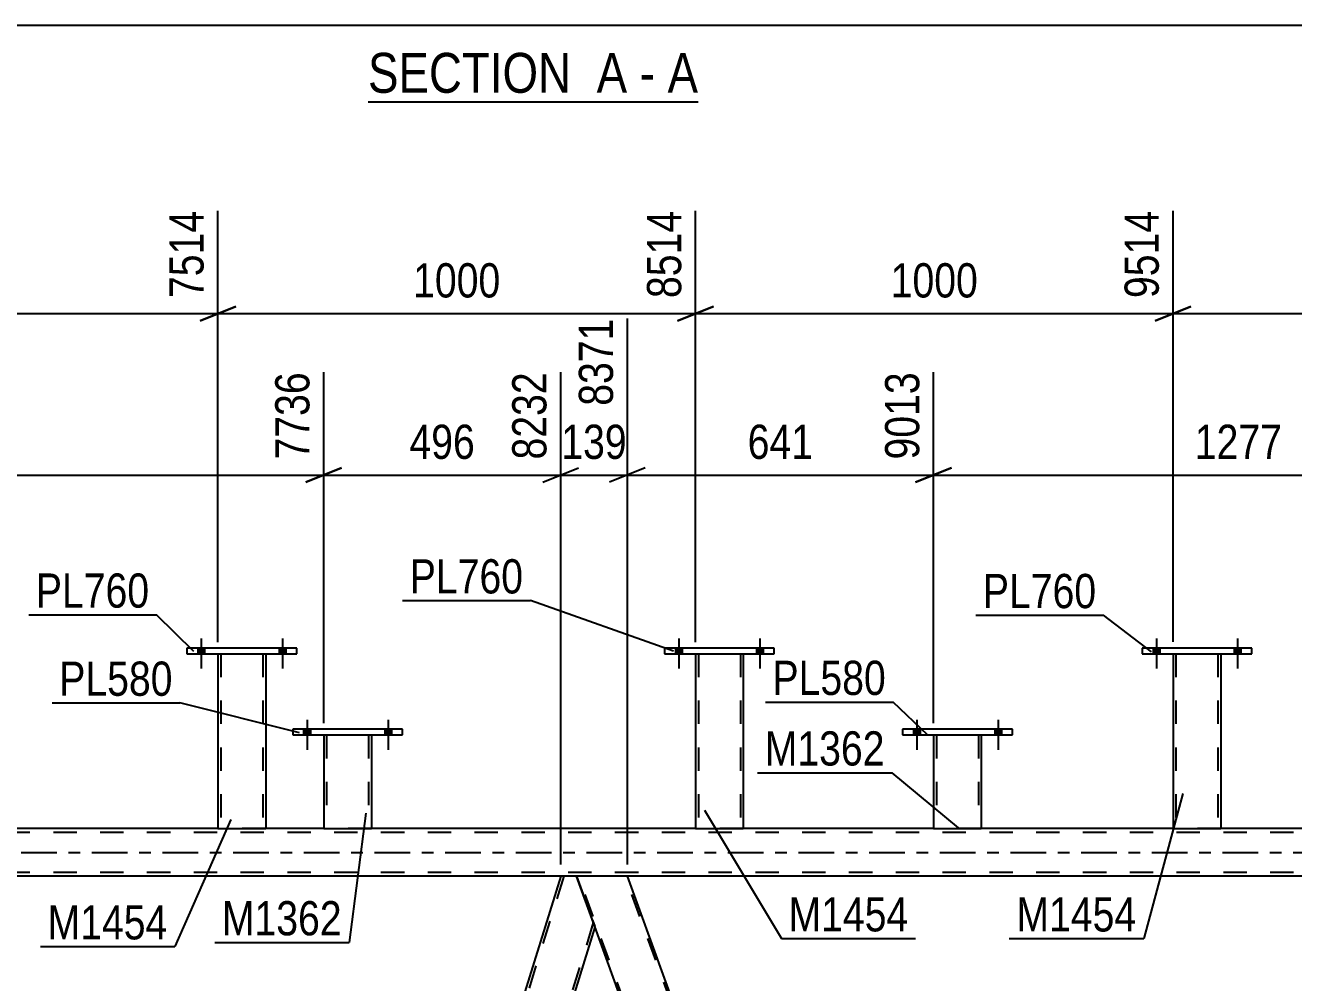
# Model space of a CAD drawing. Header units: millimetres. Extents: x -85 to 756, y -444 to 150.
# Drawn here: x 284.4 to 390.7, y -10.9 to 69.3 of the extents above; entities that cross this region are included whole.
import ezdxf

# ---------------------------------------------------------------- set-up
doc = ezdxf.new("R2010")
doc.units = ezdxf.units.MM
doc.linetypes.add('DXK_LINE_DOT2', pattern=[3.9198, 1.9599, -1.9599])
doc.linetypes.add('DXK_LINE_DOT3', pattern=[5.9187, 2.979, -0.9799, 0.9799, -0.9799])
doc.styles.add('Arial Narrow', font='ARIALN.TTF', dxfattribs={"height": 0.2})

# ---------------------------------------------------------------- blocks, each defined once
blk = doc.blocks.new('Unknown-814409655-11 - 2513')
at = {"color": 6, "linetype": 'Continuous'}
blk.add_line((313.14, 62.87), (340.78, 62.87), dxfattribs=at)
at = {"color": 0, "linetype": 'Continuous'}
for points in [[(331.24, 63.62), (331.24, 67.12), (313.14, 67.12), (313.14, 63.62)], [(334.85, 63.62), (334.85, 67.12), (332.29, 67.12), (332.29, 63.62)], [(337.18, 63.62), (337.18, 67.12), (335.9, 67.12), (335.9, 63.62)], [(340.78, 63.62), (340.78, 67.12), (338.23, 67.12), (338.23, 63.62)]]:
    blk.add_wipeout(points, dxfattribs=at)
at = {"color": 7, "linetype": 'Continuous', "style": 'Arial Narrow'}
for s, p in [('SECTION ', (313.14, 63.62)), ('A', (332.29, 63.62)), ('A', (338.23, 63.62)), ('-', (335.9, 63.62))]:
    blk.add_text(s, height=3.34, dxfattribs=at).set_placement(p)
blk = doc.blocks.new('Bolt-814409655-3686 - 3620')
at = {"linetype": 'Continuous'}
for points in [[(358.83, 9.84), (359.39, 9.84), (359.39, 10.32), (358.83, 10.32)], [(358.83, 9.84), (359.39, 9.84), (359.39, 10.32), (358.83, 10.32)], [(365.63, 9.84), (366.19, 9.84), (366.19, 10.32), (365.63, 10.32)], [(365.63, 9.84), (366.19, 9.84), (366.19, 10.32), (365.63, 10.32)]]:
    blk.add_hatch(color=1, dxfattribs=at).paths.add_polyline_path(points)
at = {"color": 1, "linetype": 'Continuous'}
for p, q in [((359.11, 11.12), (359.11, 8.6)), ((359.11, 11.12), (359.11, 8.6)), ((365.91, 11.12), (365.91, 8.6)), ((365.91, 11.12), (365.91, 8.6)), ((358.83, 10.32), (358.83, 9.84)), ((358.83, 10.32), (358.83, 9.84)), ((359.39, 10.32), (359.39, 9.84)), ((359.39, 10.32), (359.39, 9.84)), ((365.63, 10.32), (365.63, 9.84)), ((365.63, 10.32), (365.63, 9.84)), ((366.19, 10.32), (366.19, 9.84)), ((366.19, 10.32), (366.19, 9.84))]:
    blk.add_line(p, q, dxfattribs=at)
blk = doc.blocks.new('Part-814409655-4197 - 3620')
at = {"color": 2, "linetype": 'Continuous'}
for p, q in [((340.57, 16.64), (340.57, 2)), ((344.57, 16.64), (344.57, 2)), ((340.57, 2), (344.57, 2))]:
    blk.add_line(p, q, dxfattribs=at)
at = {"color": 7, "linetype": 'DXK_LINE_DOT2'}
for p, q in [((340.57, 16.64), (344.57, 16.64)), ((340.81, 16.64), (340.81, 2)), ((344.33, 16.64), (344.33, 2)), ((344.27, 2), (344.31, 2)), ((344.27, 2), (344.31, 2)), ((344.31, 2), (344.33, 2)), ((344.31, 2), (344.33, 2))]:
    blk.add_line(p, q, dxfattribs=at)
blk = doc.blocks.new('Part-814409655-3751 - 3620')
at = {"color": 2, "linetype": 'Continuous'}
for p, q in [((306.83, 10.32), (306.83, 9.84)), ((316.03, 10.32), (306.83, 10.32)), ((306.83, 9.84), (316.03, 9.84)), ((316.03, 9.84), (316.03, 10.32))]:
    blk.add_line(p, q, dxfattribs=at)
blk = doc.blocks.new('Part-814409655-3756 - 3620')
at = {"color": 2, "linetype": 'Continuous'}
for p, q in [((309.43, 9.84), (309.43, 2)), ((313.43, 9.84), (313.43, 2)), ((309.43, 2), (313.43, 2))]:
    blk.add_line(p, q, dxfattribs=at)
at = {"color": 7, "linetype": 'DXK_LINE_DOT2'}
for p, q in [((309.43, 9.84), (313.43, 9.84)), ((309.67, 9.84), (309.67, 2)), ((313.19, 9.84), (313.19, 2)), ((313.13, 2), (313.17, 2)), ((313.13, 2), (313.17, 2)), ((313.17, 2), (313.19, 2)), ((313.17, 2), (313.19, 2))]:
    blk.add_line(p, q, dxfattribs=at)
blk = doc.blocks.new('Bolt-814409655-3675 - 3620')
at = {"linetype": 'Continuous'}
for points in [[(298.89, 16.64), (299.45, 16.64), (299.45, 17.12), (298.89, 17.12)], [(298.89, 16.64), (299.45, 16.64), (299.45, 17.12), (298.89, 17.12)], [(305.69, 16.64), (306.25, 16.64), (306.25, 17.12), (305.69, 17.12)], [(305.69, 16.64), (306.25, 16.64), (306.25, 17.12), (305.69, 17.12)]]:
    blk.add_hatch(color=1, dxfattribs=at).paths.add_polyline_path(points)
at = {"color": 1, "linetype": 'Continuous'}
for p, q in [((298.89, 17.12), (298.89, 16.64)), ((298.89, 17.12), (298.89, 16.64)), ((299.17, 17.92), (299.17, 15.4)), ((299.17, 17.92), (299.17, 15.4)), ((299.45, 17.12), (299.45, 16.64)), ((299.45, 17.12), (299.45, 16.64)), ((305.69, 17.12), (305.69, 16.64)), ((305.69, 17.12), (305.69, 16.64)), ((305.97, 17.92), (305.97, 15.4)), ((305.97, 17.92), (305.97, 15.4)), ((306.25, 17.12), (306.25, 16.64)), ((306.25, 17.12), (306.25, 16.64))]:
    blk.add_line(p, q, dxfattribs=at)
blk = doc.blocks.new('Bolt-814409655-3676 - 3620')
at = {"linetype": 'Continuous'}
for points in [[(307.75, 9.84), (308.31, 9.84), (308.31, 10.32), (307.75, 10.32)], [(307.75, 9.84), (308.31, 9.84), (308.31, 10.32), (307.75, 10.32)], [(314.55, 9.84), (315.11, 9.84), (315.11, 10.32), (314.55, 10.32)], [(314.55, 9.84), (315.11, 9.84), (315.11, 10.32), (314.55, 10.32)]]:
    blk.add_hatch(color=1, dxfattribs=at).paths.add_polyline_path(points)
at = {"color": 1, "linetype": 'Continuous'}
for p, q in [((308.03, 11.12), (308.03, 8.6)), ((308.03, 11.12), (308.03, 8.6)), ((314.83, 11.12), (314.83, 8.6)), ((314.83, 11.12), (314.83, 8.6)), ((307.75, 10.32), (307.75, 9.84)), ((307.75, 10.32), (307.75, 9.84)), ((308.31, 10.32), (308.31, 9.84)), ((308.31, 10.32), (308.31, 9.84)), ((314.55, 10.32), (314.55, 9.84)), ((314.55, 10.32), (314.55, 9.84)), ((315.11, 10.32), (315.11, 9.84)), ((315.11, 10.32), (315.11, 9.84))]:
    blk.add_line(p, q, dxfattribs=at)
blk = doc.blocks.new('Bolt-814409655-3682 - 3620')
at = {"linetype": 'Continuous'}
for points in [[(378.89, 16.64), (379.45, 16.64), (379.45, 17.12), (378.89, 17.12)], [(378.89, 16.64), (379.45, 16.64), (379.45, 17.12), (378.89, 17.12)], [(385.69, 16.64), (386.25, 16.64), (386.25, 17.12), (385.69, 17.12)], [(385.69, 16.64), (386.25, 16.64), (386.25, 17.12), (385.69, 17.12)]]:
    blk.add_hatch(color=1, dxfattribs=at).paths.add_polyline_path(points)
at = {"color": 1, "linetype": 'Continuous'}
for p, q in [((378.89, 17.12), (378.89, 16.64)), ((378.89, 17.12), (378.89, 16.64)), ((379.17, 17.92), (379.17, 15.4)), ((379.17, 17.92), (379.17, 15.4)), ((379.45, 17.12), (379.45, 16.64)), ((379.45, 17.12), (379.45, 16.64)), ((385.69, 17.12), (385.69, 16.64)), ((385.69, 17.12), (385.69, 16.64)), ((385.97, 17.92), (385.97, 15.4)), ((385.97, 17.92), (385.97, 15.4)), ((386.25, 17.12), (386.25, 16.64)), ((386.25, 17.12), (386.25, 16.64))]:
    blk.add_line(p, q, dxfattribs=at)
blk = doc.blocks.new('Bolt-814409655-3685 - 3620')
at = {"linetype": 'Continuous'}
for points in [[(338.89, 16.64), (339.45, 16.64), (339.45, 17.12), (338.89, 17.12)], [(338.89, 16.64), (339.45, 16.64), (339.45, 17.12), (338.89, 17.12)], [(345.69, 16.64), (346.25, 16.64), (346.25, 17.12), (345.69, 17.12)], [(345.69, 16.64), (346.25, 16.64), (346.25, 17.12), (345.69, 17.12)]]:
    blk.add_hatch(color=1, dxfattribs=at).paths.add_polyline_path(points)
at = {"color": 1, "linetype": 'Continuous'}
for p, q in [((338.89, 17.12), (338.89, 16.64)), ((338.89, 17.12), (338.89, 16.64)), ((339.17, 17.92), (339.17, 15.4)), ((339.17, 17.92), (339.17, 15.4)), ((339.45, 17.12), (339.45, 16.64)), ((339.45, 17.12), (339.45, 16.64)), ((345.69, 17.12), (345.69, 16.64)), ((345.69, 17.12), (345.69, 16.64)), ((345.97, 17.92), (345.97, 15.4)), ((345.97, 17.92), (345.97, 15.4)), ((346.25, 17.12), (346.25, 16.64)), ((346.25, 17.12), (346.25, 16.64))]:
    blk.add_line(p, q, dxfattribs=at)
blk = doc.blocks.new('Part-814409655-3826 - 3620')
at = {"color": 2, "linetype": 'Continuous'}
for p, q in [((357.91, 10.32), (357.91, 9.84)), ((367.11, 10.32), (357.91, 10.32)), ((357.91, 9.84), (367.11, 9.84)), ((367.11, 9.84), (367.11, 10.32))]:
    blk.add_line(p, q, dxfattribs=at)
blk = doc.blocks.new('Part-814409655-3831 - 3620')
at = {"color": 2, "linetype": 'Continuous'}
for p, q in [((360.51, 9.84), (360.51, 2)), ((364.51, 9.84), (364.51, 2)), ((360.51, 2), (364.51, 2))]:
    blk.add_line(p, q, dxfattribs=at)
at = {"color": 7, "linetype": 'DXK_LINE_DOT2'}
for p, q in [((360.51, 9.84), (364.51, 9.84)), ((360.75, 9.84), (360.75, 2)), ((364.27, 9.84), (364.27, 2)), ((364.21, 2), (364.25, 2)), ((364.21, 2), (364.25, 2)), ((364.25, 2), (364.27, 2)), ((364.25, 2), (364.27, 2))]:
    blk.add_line(p, q, dxfattribs=at)
blk = doc.blocks.new('Part-814409655-3899 - 3620')
at = {"color": 2, "linetype": 'Continuous'}
for p, q in [((249.72, -2), (245.47, -2)), ((292.6, -119.8), (249.72, -2)), ((289.59, -123.22), (247, -6.2))]:
    blk.add_line(p, q, dxfattribs=at)
at = {"color": 7, "linetype": 'DXK_LINE_DOT2'}
for p, q in [((245.47, -2), (247, -6.2)), ((289.76, -123.22), (245.64, -2)), ((293.67, -123.22), (249.55, -2)), ((293.84, -123.22), (292.6, -119.8)), ((289.59, -123.22), (293.84, -123.22))]:
    blk.add_line(p, q, dxfattribs=at)
blk = doc.blocks.new('Part-814409655-4192 - 3620')
at = {"color": 2, "linetype": 'Continuous'}
for p, q in [((297.97, 17.12), (297.97, 16.64)), ((307.17, 17.12), (297.97, 17.12)), ((307.17, 16.64), (307.17, 17.12)), ((297.97, 16.64), (307.17, 16.64))]:
    blk.add_line(p, q, dxfattribs=at)
blk = doc.blocks.new('Part-814409655-3914 - 3620')
at = {"color": 2, "linetype": 'Continuous'}
for p, q in [((334.86, -2), (330.6, -2)), ((377.23, -118.4), (334.86, -2)), ((372.97, -118.4), (332.13, -6.2))]:
    blk.add_line(p, q, dxfattribs=at)
at = {"color": 7, "linetype": 'DXK_LINE_DOT2'}
for p, q in [((330.6, -2), (332.13, -6.2)), ((374.89, -123.22), (330.77, -2)), ((378.81, -123.22), (334.69, -2)), ((374.72, -123.22), (372.97, -118.4)), ((378.98, -123.22), (377.23, -118.4)), ((378.98, -123.22), (374.72, -123.22))]:
    blk.add_line(p, q, dxfattribs=at)
blk = doc.blocks.new('Part-814409655-3919 - 3620')
at = {"color": 2, "linetype": 'Continuous'}
for p, q in [((329.28, -2), (292.58, -119.75)), ((330.6, -2), (329.28, -2)), ((332.13, -6.2), (330.6, -2)), ((332.15, -6.25), (295.69, -123.22)), ((293.84, -123.22), (292.6, -119.8))]:
    blk.add_line(p, q, dxfattribs=at)
at = {"color": 7, "linetype": 'DXK_LINE_DOT2'}
for p, q in [((329.54, -2), (292.72, -120.12)), ((332.01, -5.88), (295.44, -123.22)), ((332.15, -6.25), (332.13, -6.2)), ((332.15, -6.25), (332.13, -6.2)), ((292.58, -119.75), (292.6, -119.8)), ((295.69, -123.22), (293.84, -123.22))]:
    blk.add_line(p, q, dxfattribs=at)
blk = doc.blocks.new('Part-814409655-3963 - 3620')
at = {"color": 7, "linetype": 'DXK_LINE_DOT2'}
for p, q in [((645.45, 1.68), (0, 1.68)), ((304.57, 2), (300.57, 2)), ((313.43, 2), (309.43, 2)), ((344.57, 2), (340.57, 2)), ((364.51, 2), (360.51, 2)), ((384.57, 2), (380.57, 2)), ((645.45, -1.68), (0, -1.68)), ((334.86, -2), (329.28, -2))]:
    blk.add_line(p, q, dxfattribs=at)
at = {"color": 2, "linetype": 'Continuous'}
for p, q in [((300.57, 2), (265.45, 2)), ((309.43, 2), (304.57, 2)), ((340.57, 2), (313.43, 2)), ((360.51, 2), (344.57, 2)), ((380.57, 2), (364.51, 2)), ((411.59, 2), (384.57, 2)), ((329.28, -2), (249.72, -2)), ((414.42, -2), (334.86, -2))]:
    blk.add_line(p, q, dxfattribs=at)
at = {"color": 7, "linetype": 'DXK_LINE_DOT3'}
blk.add_line((0, 0), (645.45, 0), dxfattribs=at)
blk = doc.blocks.new('Part-814409655-3969 - 3620')
at = {"color": 7, "linetype": 'DXK_LINE_DOT2'}
for p, q in [((414.67, -2), (377.85, -120.12)), ((417.15, -5.88), (380.57, -123.22)), ((417.28, -6.25), (417.26, -6.2)), ((417.28, -6.25), (417.26, -6.2)), ((378.14, -118.4), (377.72, -119.75)), ((382.32, -118.4), (380.82, -123.22)), ((378.98, -123.22), (377.72, -119.75)), ((380.82, -123.22), (378.98, -123.22))]:
    blk.add_line(p, q, dxfattribs=at)
at = {"color": 2, "linetype": 'Continuous'}
for p, q in [((414.42, -2), (378.14, -118.4)), ((415.74, -2), (414.42, -2)), ((417.26, -6.2), (415.74, -2)), ((417.28, -6.25), (382.32, -118.4))]:
    blk.add_line(p, q, dxfattribs=at)
blk = doc.blocks.new('Part-814409655-4187 - 3620')
at = {"color": 2, "linetype": 'Continuous'}
for p, q in [((300.57, 16.64), (300.57, 2)), ((304.57, 16.64), (304.57, 2)), ((300.57, 2), (304.57, 2))]:
    blk.add_line(p, q, dxfattribs=at)
at = {"color": 7, "linetype": 'DXK_LINE_DOT2'}
for p, q in [((300.57, 16.64), (304.57, 16.64)), ((300.81, 16.64), (300.81, 2)), ((304.33, 16.64), (304.33, 2)), ((304.27, 2), (304.31, 2)), ((304.27, 2), (304.31, 2)), ((304.31, 2), (304.33, 2)), ((304.31, 2), (304.33, 2))]:
    blk.add_line(p, q, dxfattribs=at)
blk = doc.blocks.new('Part-814409655-4202 - 3620')
at = {"color": 2, "linetype": 'Continuous'}
for p, q in [((337.97, 17.12), (337.97, 16.64)), ((347.17, 17.12), (337.97, 17.12)), ((347.17, 16.64), (347.17, 17.12)), ((337.97, 16.64), (347.17, 16.64))]:
    blk.add_line(p, q, dxfattribs=at)
blk = doc.blocks.new('Part-814409655-4207 - 3620')
at = {"color": 2, "linetype": 'Continuous'}
for p, q in [((380.57, 16.64), (380.57, 2)), ((384.57, 16.64), (384.57, 2)), ((380.57, 2), (384.57, 2))]:
    blk.add_line(p, q, dxfattribs=at)
at = {"color": 7, "linetype": 'DXK_LINE_DOT2'}
for p, q in [((380.57, 16.64), (384.57, 16.64)), ((380.81, 16.64), (380.81, 2)), ((384.33, 16.64), (384.33, 2)), ((384.27, 2), (384.31, 2)), ((384.27, 2), (384.31, 2)), ((384.31, 2), (384.33, 2)), ((384.31, 2), (384.33, 2))]:
    blk.add_line(p, q, dxfattribs=at)
blk = doc.blocks.new('Part-814409655-4212 - 3620')
at = {"color": 2, "linetype": 'Continuous'}
for p, q in [((377.97, 17.12), (377.97, 16.64)), ((387.17, 17.12), (377.97, 17.12)), ((387.17, 16.64), (387.17, 17.12)), ((377.97, 16.64), (387.17, 16.64))]:
    blk.add_line(p, q, dxfattribs=at)
blk = doc.blocks.new('StraightDimension-814409655-3033 - 2513')
at = {"color": 7, "linetype": 'Continuous'}
blk.add_line((7.55, 69.27), (645.45, 69.27), dxfattribs=at)
blk = doc.blocks.new('StraightDimension-814409655-32917 - 3620')
at = {"color": 7, "linetype": 'Continuous'}
for p, q in [((334.86, -1), (334.86, 44.72)), ((329.28, -1), (329.28, 40.22)), ((327.78, 31.01), (330.78, 32.21)), ((336.36, 32.21), (333.36, 31.01)), ((329.28, 31.61), (334.86, 31.61))]:
    blk.add_line(p, q, dxfattribs=at)
at = {"color": 0}
blk.add_wipeout([(335.41, 32.36), (335.41, 36.56), (328.73, 36.56), (328.73, 32.36)], dxfattribs=at)
at = {"color": 3, "style": 'Arial Narrow'}
blk.add_text('139', height=2.863, dxfattribs=at).set_placement((329.33, 32.96))
at = {"color": 0, "linetype": 'Continuous'}
blk.add_wipeout([(334.26, 45.32), (330.06, 45.32), (330.06, 36.81), (334.26, 36.81)], dxfattribs=at)
at = {"color": 3, "linetype": 'Continuous', "style": 'Arial Narrow'}
blk.add_text('8371', height=2.863, rotation=90.0002, dxfattribs=at).set_placement((333.66, 37.41))
blk = doc.blocks.new('StraightDimension-814409655-32915 - 3620')
at = {"color": 7, "linetype": 'Continuous'}
for p, q in [((411.59, 10.84), (411.59, 46.55)), ((360.51, 10.84), (360.51, 40.22)), ((362.01, 32.21), (359.01, 31.01)), ((410.09, 31.01), (413.09, 32.21)), ((360.51, 31.61), (411.59, 31.61))]:
    blk.add_line(p, q, dxfattribs=at)
at = {"color": 0, "linetype": 'Continuous'}
blk.add_wipeout([(410.99, 47.15), (406.79, 47.15), (406.79, 36.81), (410.99, 36.81)], dxfattribs=at)
at = {"color": 0}
blk.add_wipeout([(390.31, 32.36), (390.31, 36.56), (381.79, 36.56), (381.79, 32.36)], dxfattribs=at)
at = {"color": 3, "linetype": 'Continuous', "style": 'Arial Narrow'}
blk.add_text('10290', height=2.863, rotation=90.0002, dxfattribs=at).set_placement((410.39, 37.41))
at = {"color": 3, "style": 'Arial Narrow'}
blk.add_text('1277', height=2.863, dxfattribs=at).set_placement((382.39, 32.96))
blk = doc.blocks.new('StraightDimension-814409655-32919 - 3620')
at = {"color": 7, "linetype": 'Continuous'}
for p, q in [((249.72, -1), (249.72, 44.72)), ((309.43, 10.84), (309.43, 40.22)), ((251.22, 32.21), (248.22, 31.01)), ((307.93, 31.01), (310.93, 32.21)), ((249.72, 31.61), (309.43, 31.61))]:
    blk.add_line(p, q, dxfattribs=at)
at = {"color": 0}
blk.add_wipeout([(283.83, 32.36), (283.83, 36.56), (275.32, 36.56), (275.32, 32.36)], dxfattribs=at)
at = {"color": 3, "style": 'Arial Narrow'}
blk.add_text('1493', height=2.863, dxfattribs=at).set_placement((275.92, 32.96))
at = {"color": 0, "linetype": 'Continuous'}
blk.add_wipeout([(308.83, 40.82), (304.63, 40.82), (304.63, 32.31), (308.83, 32.31)], dxfattribs=at)
at = {"color": 3, "linetype": 'Continuous', "style": 'Arial Narrow'}
blk.add_text('7736', height=2.863, rotation=90.0002, dxfattribs=at).set_placement((308.23, 32.91))
blk = doc.blocks.new('StraightDimension-814409655-32916 - 3620')
at = {"color": 7, "linetype": 'Continuous'}
for p, q in [((334.86, -1), (334.86, 44.72)), ((360.51, 10.84), (360.51, 40.22)), ((336.36, 32.21), (333.36, 31.01)), ((359.01, 31.01), (362.01, 32.21)), ((334.86, 31.61), (360.51, 31.61))]:
    blk.add_line(p, q, dxfattribs=at)
at = {"color": 0}
blk.add_wipeout([(351.03, 32.36), (351.03, 36.56), (344.34, 36.56), (344.34, 32.36)], dxfattribs=at)
at = {"color": 3, "style": 'Arial Narrow'}
blk.add_text('641', height=2.863, dxfattribs=at).set_placement((344.94, 32.96))
at = {"color": 0, "linetype": 'Continuous'}
blk.add_wipeout([(359.91, 40.82), (355.71, 40.82), (355.71, 32.31), (359.91, 32.31)], dxfattribs=at)
at = {"color": 3, "linetype": 'Continuous', "style": 'Arial Narrow'}
blk.add_text('9013', height=2.863, rotation=90.0002, dxfattribs=at).set_placement((359.31, 32.91))
blk = doc.blocks.new('StraightDimension-814409655-31819 - 3620')
at = {"color": 7, "linetype": 'Continuous'}
for p, q in [((420.57, 17.64), (420.57, 55.57)), ((380.57, 17.64), (380.57, 53.74)), ((382.07, 45.73), (379.07, 44.53)), ((419.07, 44.53), (422.07, 45.73)), ((380.57, 45.13), (420.57, 45.13))]:
    blk.add_line(p, q, dxfattribs=at)
at = {"color": 0}
blk.add_wipeout([(404.83, 45.88), (404.83, 50.08), (396.31, 50.08), (396.31, 45.88)], dxfattribs=at)
at = {"color": 3, "style": 'Arial Narrow'}
blk.add_text('1000', height=2.863, dxfattribs=at).set_placement((396.91, 46.48))
at = {"color": 0, "linetype": 'Continuous'}
blk.add_wipeout([(419.97, 56.17), (415.77, 56.17), (415.77, 45.83), (419.97, 45.83)], dxfattribs=at)
at = {"color": 3, "linetype": 'Continuous', "style": 'Arial Narrow'}
blk.add_text('10514', height=2.863, rotation=90.0002, dxfattribs=at).set_placement((419.37, 46.43))
blk = doc.blocks.new('StraightDimension-814409655-31822 - 3620')
at = {"color": 7, "linetype": 'Continuous'}
for p, q in [((261.45, 17.63), (261.45, 66.94)), ((300.57, 17.62), (300.57, 53.74)), ((262.95, 45.73), (259.95, 44.53)), ((299.07, 44.53), (302.07, 45.73)), ((261.45, 45.13), (300.57, 45.13))]:
    blk.add_line(p, q, dxfattribs=at)
at = {"color": 0}
blk.add_wipeout([(284.35, 45.88), (284.35, 50.08), (277.67, 50.08), (277.67, 45.88)], dxfattribs=at)
at = {"color": 3, "style": 'Arial Narrow'}
blk.add_text('978', height=2.863, dxfattribs=at).set_placement((278.27, 46.48))
at = {"color": 0, "linetype": 'Continuous'}
blk.add_wipeout([(299.97, 54.34), (295.77, 54.34), (295.77, 45.83), (299.97, 45.83)], dxfattribs=at)
at = {"color": 3, "linetype": 'Continuous', "style": 'Arial Narrow'}
blk.add_text('7514', height=2.863, rotation=90.0002, dxfattribs=at).set_placement((299.37, 46.43))
blk = doc.blocks.new('StraightDimension-814409655-31820 - 3620')
at = {"color": 7, "linetype": 'Continuous'}
for p, q in [((340.57, 17.61), (340.57, 53.74)), ((380.57, 17.64), (380.57, 53.74)), ((342.07, 45.73), (339.07, 44.53)), ((379.07, 44.53), (382.07, 45.73)), ((340.57, 45.13), (380.57, 45.13))]:
    blk.add_line(p, q, dxfattribs=at)
at = {"color": 0}
blk.add_wipeout([(364.83, 45.88), (364.83, 50.08), (356.32, 50.08), (356.32, 45.88)], dxfattribs=at)
at = {"color": 3, "style": 'Arial Narrow'}
blk.add_text('1000', height=2.863, dxfattribs=at).set_placement((356.92, 46.48))
at = {"color": 0, "linetype": 'Continuous'}
blk.add_wipeout([(379.97, 54.34), (375.77, 54.34), (375.77, 45.83), (379.97, 45.83)], dxfattribs=at)
at = {"color": 3, "linetype": 'Continuous', "style": 'Arial Narrow'}
blk.add_text('9514', height=2.863, rotation=90.0002, dxfattribs=at).set_placement((379.37, 46.43))
blk = doc.blocks.new('StraightDimension-814409655-31821 - 3620')
at = {"color": 7, "linetype": 'Continuous'}
for p, q in [((300.57, 17.62), (300.57, 53.74)), ((340.57, 17.61), (340.57, 53.74)), ((302.07, 45.73), (299.07, 44.53)), ((339.07, 44.53), (342.07, 45.73)), ((300.57, 45.13), (340.57, 45.13))]:
    blk.add_line(p, q, dxfattribs=at)
at = {"color": 0}
blk.add_wipeout([(324.83, 45.88), (324.83, 50.08), (316.32, 50.08), (316.32, 45.88)], dxfattribs=at)
at = {"color": 3, "style": 'Arial Narrow'}
blk.add_text('1000', height=2.863, dxfattribs=at).set_placement((316.92, 46.48))
at = {"color": 0, "linetype": 'Continuous'}
blk.add_wipeout([(339.97, 54.34), (335.77, 54.34), (335.77, 45.83), (339.97, 45.83)], dxfattribs=at)
at = {"color": 3, "linetype": 'Continuous', "style": 'Arial Narrow'}
blk.add_text('8514', height=2.863, rotation=90.0002, dxfattribs=at).set_placement((339.37, 46.43))
blk = doc.blocks.new('StraightDimension-814409655-32918 - 3620')
at = {"color": 7, "linetype": 'Continuous'}
for p, q in [((309.43, 10.84), (309.43, 40.22)), ((329.28, -1), (329.28, 40.22)), ((310.93, 32.21), (307.93, 31.01)), ((327.78, 31.01), (330.78, 32.21)), ((309.43, 31.61), (329.28, 31.61))]:
    blk.add_line(p, q, dxfattribs=at)
at = {"color": 0}
blk.add_wipeout([(322.7, 32.36), (322.7, 36.56), (316.01, 36.56), (316.01, 32.36)], dxfattribs=at)
at = {"color": 3, "style": 'Arial Narrow'}
blk.add_text('496', height=2.863, dxfattribs=at).set_placement((316.61, 32.96))
at = {"color": 0, "linetype": 'Continuous'}
blk.add_wipeout([(328.68, 40.82), (324.48, 40.82), (324.48, 32.31), (328.68, 32.31)], dxfattribs=at)
at = {"color": 3, "linetype": 'Continuous', "style": 'Arial Narrow'}
blk.add_text('8232', height=2.863, rotation=90.0002, dxfattribs=at).set_placement((328.08, 32.91))
blk = doc.blocks.new('Mark-814409655-3752 - 3620')
at = {"color": 30, "linetype": 'Continuous'}
for p in [(312.96, 3.29), (300.3, -7.54)]:
    blk.add_line(p, (311.55, -7.54), dxfattribs=at)
at = {"color": 0}
blk.add_wipeout([(310.95, -6.94), (310.95, -3.94), (300.9, -3.94), (300.9, -6.94)], dxfattribs=at)
blk.add_wipeout([(310.95, -6.94), (310.95, -3.94), (300.9, -3.94), (300.9, -6.94)], dxfattribs=at)
at = {"color": 3, "style": 'Arial Narrow'}
blk.add_text('M1362', height=2.863, dxfattribs=at).set_placement((300.9, -6.94))
blk = doc.blocks.new('Mark-814409655-3747 - 3620')
at = {"color": 30, "linetype": 'Continuous'}
for p in [(286.68, 12.52), (307.4, 10.02)]:
    blk.add_line(p, (297.39, 12.52), dxfattribs=at)
at = {"color": 0}
blk.add_wipeout([(296.79, 13.12), (296.79, 16.12), (287.28, 16.12), (287.28, 13.12)], dxfattribs=at)
blk.add_wipeout([(296.79, 13.12), (296.79, 16.12), (287.28, 16.12), (287.28, 13.12)], dxfattribs=at)
at = {"color": 3, "style": 'Arial Narrow'}
blk.add_text('PL580', height=2.863, dxfattribs=at).set_placement((287.28, 13.12))
blk = doc.blocks.new('Mark-814409655-3822 - 3620')
at = {"color": 30, "linetype": 'Continuous'}
for p in [(346.42, 12.59), (360.01, 9.84)]:
    blk.add_line(p, (357.13, 12.59), dxfattribs=at)
at = {"color": 0}
blk.add_wipeout([(356.53, 13.19), (356.53, 16.19), (347.02, 16.19), (347.02, 13.19)], dxfattribs=at)
blk.add_wipeout([(356.53, 13.19), (356.53, 16.19), (347.02, 16.19), (347.02, 13.19)], dxfattribs=at)
at = {"color": 3, "style": 'Arial Narrow'}
blk.add_text('PL580', height=2.863, dxfattribs=at).set_placement((347.02, 13.19))
blk = doc.blocks.new('Mark-814409655-3827 - 3620')
at = {"color": 30, "linetype": 'Continuous'}
for p in [(345.77, 6.68), (362.61, 2.07)]:
    blk.add_line(p, (357.03, 6.68), dxfattribs=at)
at = {"color": 0}
blk.add_wipeout([(356.43, 7.28), (356.43, 10.28), (346.37, 10.28), (346.37, 7.28)], dxfattribs=at)
blk.add_wipeout([(356.43, 7.28), (356.43, 10.28), (346.37, 10.28), (346.37, 7.28)], dxfattribs=at)
at = {"color": 3, "style": 'Arial Narrow'}
blk.add_text('M1362', height=2.863, dxfattribs=at).set_placement((346.37, 7.28))
blk = doc.blocks.new('Mark-814409655-4198 - 3620')
at = {"color": 30, "linetype": 'Continuous'}
for p in [(316.04, 21.09), (338.73, 16.86)]:
    blk.add_line(p, (326.74, 21.09), dxfattribs=at)
at = {"color": 0}
blk.add_wipeout([(326.14, 21.69), (326.14, 24.69), (316.64, 24.69), (316.64, 21.69)], dxfattribs=at)
blk.add_wipeout([(326.14, 21.69), (326.14, 24.69), (316.64, 24.69), (316.64, 21.69)], dxfattribs=at)
at = {"color": 3, "style": 'Arial Narrow'}
blk.add_text('PL760', height=2.863, dxfattribs=at).set_placement((316.64, 21.69))
blk = doc.blocks.new('Mark-814409655-4203 - 3620')
at = {"color": 30, "linetype": 'Continuous'}
for p in [(381.38, 4.95), (366.85, -7.22)]:
    blk.add_line(p, (378.11, -7.22), dxfattribs=at)
at = {"color": 0}
blk.add_wipeout([(377.51, -6.62), (377.51, -3.62), (367.45, -3.62), (367.45, -6.62)], dxfattribs=at)
blk.add_wipeout([(377.51, -6.62), (377.51, -3.62), (367.45, -3.62), (367.45, -6.62)], dxfattribs=at)
at = {"color": 3, "style": 'Arial Narrow'}
blk.add_text('M1454', height=2.863, dxfattribs=at).set_placement((367.45, -6.62))
blk = doc.blocks.new('Mark-814409655-4183 - 3620')
at = {"color": 30, "linetype": 'Continuous'}
for p in [(301.65, 2.77), (285.7, -7.88)]:
    blk.add_line(p, (296.95, -7.88), dxfattribs=at)
at = {"color": 0}
blk.add_wipeout([(296.35, -7.28), (296.35, -4.28), (286.3, -4.28), (286.3, -7.28)], dxfattribs=at)
blk.add_wipeout([(296.35, -7.28), (296.35, -4.28), (286.3, -4.28), (286.3, -7.28)], dxfattribs=at)
at = {"color": 3, "style": 'Arial Narrow'}
blk.add_text('M1454', height=2.863, dxfattribs=at).set_placement((286.3, -7.28))
blk = doc.blocks.new('Mark-814409655-4188 - 3620')
at = {"color": 30, "linetype": 'Continuous'}
for p in [(284.72, 19.9), (298.55, 16.82)]:
    blk.add_line(p, (295.42, 19.9), dxfattribs=at)
at = {"color": 0}
blk.add_wipeout([(294.82, 20.5), (294.82, 23.5), (285.32, 23.5), (285.32, 20.5)], dxfattribs=at)
blk.add_wipeout([(294.82, 20.5), (294.82, 23.5), (285.32, 23.5), (285.32, 20.5)], dxfattribs=at)
at = {"color": 3, "style": 'Arial Narrow'}
blk.add_text('PL760', height=2.863, dxfattribs=at).set_placement((285.32, 20.5))
blk = doc.blocks.new('Mark-814409655-4193 - 3620')
at = {"color": 30, "linetype": 'Continuous'}
for p, q in [((341.33, 3.55), (347.76, -7.21)), ((347.76, -7.21), (359.01, -7.21))]:
    blk.add_line(p, q, dxfattribs=at)
at = {"color": 0}
blk.add_wipeout([(358.41, -6.61), (358.41, -3.61), (348.36, -3.61), (348.36, -6.61)], dxfattribs=at)
blk.add_wipeout([(358.41, -6.61), (358.41, -3.61), (348.36, -3.61), (348.36, -6.61)], dxfattribs=at)
at = {"color": 3, "style": 'Arial Narrow'}
blk.add_text('M1454', height=2.863, dxfattribs=at).set_placement((348.36, -6.61))
blk = doc.blocks.new('Mark-814409655-4208 - 3620')
at = {"color": 30, "linetype": 'Continuous'}
for p in [(364.04, 19.86), (378.75, 16.79)]:
    blk.add_line(p, (374.74, 19.86), dxfattribs=at)
at = {"color": 0}
blk.add_wipeout([(374.14, 20.46), (374.14, 23.46), (364.64, 23.46), (364.64, 20.46)], dxfattribs=at)
blk.add_wipeout([(374.14, 20.46), (374.14, 23.46), (364.64, 23.46), (364.64, 20.46)], dxfattribs=at)
at = {"color": 3, "style": 'Arial Narrow'}
blk.add_text('PL760', height=2.863, dxfattribs=at).set_placement((364.64, 20.46))

msp = doc.modelspace()

# ---------------------------------------------------------------- block references
for name in ['Unknown-814409655-11 - 2513', 'Part-814409655-4192 - 3620', 'Bolt-814409655-3675 - 3620', 'Part-814409655-4202 - 3620', 'Bolt-814409655-3685 - 3620', 'Part-814409655-4212 - 3620', 'Bolt-814409655-3682 - 3620', 'Part-814409655-4187 - 3620', 'Part-814409655-4197 - 3620', 'Part-814409655-4207 - 3620', 'Bolt-814409655-3676 - 3620', 'Bolt-814409655-3686 - 3620', 'Part-814409655-3751 - 3620', 'Part-814409655-3756 - 3620', 'Part-814409655-3826 - 3620', 'Part-814409655-3831 - 3620', 'Part-814409655-3963 - 3620', 'Part-814409655-3899 - 3620', 'Part-814409655-3919 - 3620', 'Part-814409655-3914 - 3620', 'Part-814409655-3969 - 3620']:
    msp.add_blockref(name, (0, 0))

# ---------------------------------------------------------------- next in the draw order: block references
for name in ['StraightDimension-814409655-3033 - 2513', 'StraightDimension-814409655-32915 - 3620', 'StraightDimension-814409655-32919 - 3620', 'StraightDimension-814409655-32917 - 3620', 'Mark-814409655-4203 - 3620']:
    msp.add_blockref(name, (0, 0))

# ---------------------------------------------------------------- next in the draw order: block references
for name in ['StraightDimension-814409655-31822 - 3620', 'StraightDimension-814409655-31819 - 3620', 'StraightDimension-814409655-32916 - 3620']:
    msp.add_blockref(name, (0, 0))

# ---------------------------------------------------------------- next in the draw order: block references
for name in ['StraightDimension-814409655-31820 - 3620', 'Mark-814409655-3822 - 3620']:
    msp.add_blockref(name, (0, 0))

# ---------------------------------------------------------------- next in the draw order: block references
for name in ['StraightDimension-814409655-31821 - 3620', 'Mark-814409655-4208 - 3620', 'Mark-814409655-3827 - 3620']:
    msp.add_blockref(name, (0, 0))

# ---------------------------------------------------------------- next in the draw order: block references
for name in ['StraightDimension-814409655-32918 - 3620', 'Mark-814409655-4188 - 3620', 'Mark-814409655-4193 - 3620']:
    msp.add_blockref(name, (0, 0))

# ---------------------------------------------------------------- next in the draw order: block references
for name in ['Mark-814409655-4198 - 3620', 'Mark-814409655-3747 - 3620', 'Mark-814409655-3752 - 3620']:
    msp.add_blockref(name, (0, 0))

# ---------------------------------------------------------------- next in the draw order: block references
msp.add_blockref('Mark-814409655-4183 - 3620', (0, 0))

doc.saveas('drawing.dxf')
